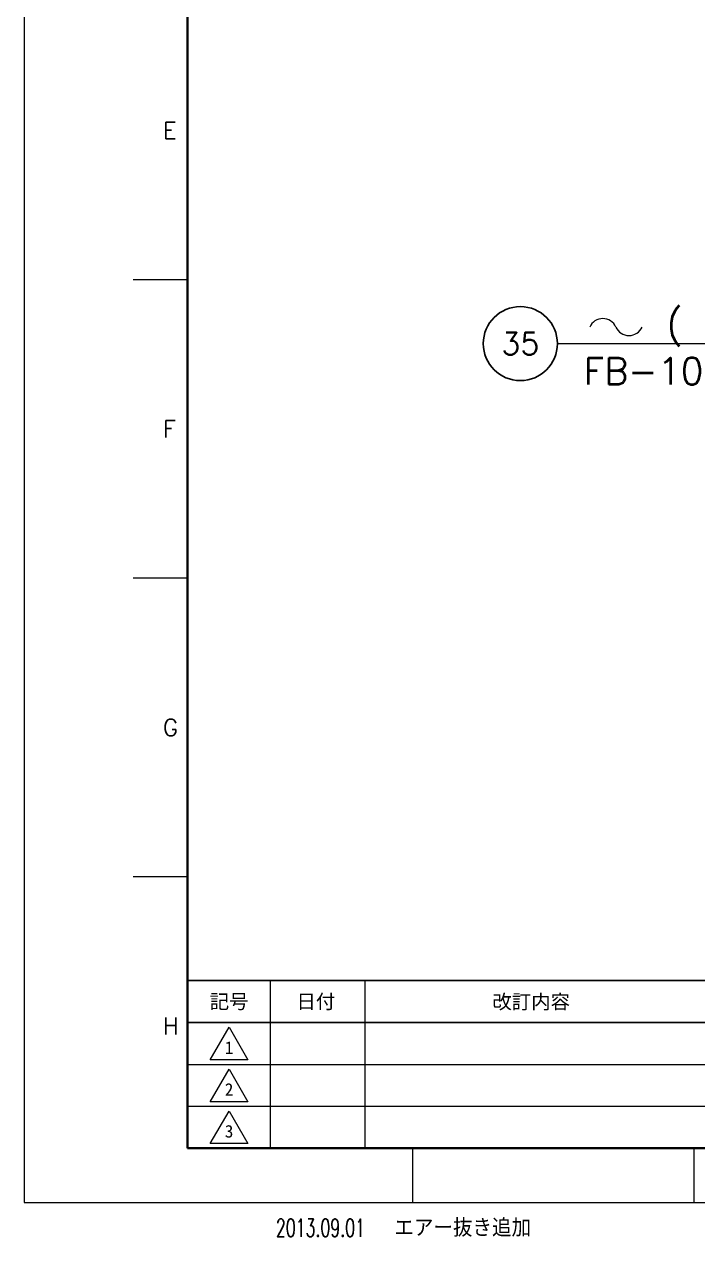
# Model space of a CAD drawing. Header units: millimetres. Extents: x 0 to 1764, y -17 to 1242.
# Drawn here: x 0 to 341, y -17 to 597 of the extents above; entities that cross this region are included whole.
import ezdxf
from ezdxf.entities.mleader import LeaderData, LeaderLine
from ezdxf.enums import TextEntityAlignment as Align
from ezdxf.math import Vec2, Vec3

# ---------------------------------------------------------------- set-up
doc = ezdxf.new("R2010")
doc.units = ezdxf.units.MM
doc.header["$LTSCALE"] = 1.2
for name, color, linetype, lineweight in [('07_TEXT', 3, 'Continuous', 13), ('08_DIM', 3, 'Continuous', 13), ('90_FRAME', 5, 'Continuous', 35)]:
    doc.layers.add(name, color=color, linetype=linetype, lineweight=lineweight)
doc.layers.add('91_BLANK', color=5, linetype='Continuous', lineweight=0, plot=False)
doc.styles.add('KSS_TXT', font='txt.shx', dxfattribs={"bigfont": 'extfont2.shx'})
doc.styles.add('MS_G', font='MS Gothic.ttf')
doc.styles.get("Standard").update_dxf_attribs({"font": 'txt.shx', "bigfont": 'extfont2.shx'})
doc.styles.add('表題用', font='MS PGothic.ttf')

# ---------------------------------------------------------------- blocks, each defined once
blk = doc.blocks.new('AM_BALLOON1')
at = {"transparency": 16777216}
blk.add_circle((0, 0), 5, dxfattribs=at)
blk.add_attdef('B_NUMBER', text='', height=3, dxfattribs=at).set_placement((0, 0), align=Align.MIDDLE_CENTER)
blk = doc.blocks.new('_OPEN')
at = {"color": 0, "linetype": 'ByBlock'}
for p, q in [((-1, 0.167), (0, 0)), ((0, 0), (-1, -0.167)), ((0, 0), (-1, 0))]:
    blk.add_line(p, q, dxfattribs=at)
blk = doc.blocks.new('p1ba05')
for centre, start, end in [((-2.95, 0.29), 24.2276, 155.5758), ((0, 1.62), 204.2276, 335.5758)]:
    blk.add_arc(centre, 1.62, start, end)

msp = doc.modelspace()

# ---------------------------------------------------------------- linework, layer by layer
at = {"layer": '08_DIM'}
msp.add_line((270.028, 435.014), (419.004, 435.014), dxfattribs=at)
at = {"layer": '90_FRAME', "color": 4, "lineweight": 13}
for p, q in [((82.742, 467.394), (55.133, 467.394)), ((82.742, 316.17), (55.133, 316.17)), ((82.742, 164.946), (55.133, 164.946)), ((196.76, 0), (196.76, 27.485)), ((339.328, 0), (339.328, 27.485))]:
    msp.add_line(p, q, dxfattribs=at)
at = {"layer": '90_FRAME', "color": 0, "lineweight": 13}
for p, q in [((124.742, 27.485), (124.742, 112.343)), ((172.742, 27.485), (172.742, 112.343)), ((82.742, 69.914), (388.742, 69.914)), ((82.742, 48.7), (388.742, 48.7))]:
    msp.add_line(p, q, dxfattribs=at)
at = {"layer": '90_FRAME', "color": 0, "lineweight": 25}
msp.add_line((82.742, 91.128), (388.742, 91.128), dxfattribs=at)
at = {"layer": '90_FRAME'}
msp.add_lwpolyline([(82.742, 27.485), (1736.459, 27.485), (1736.459, 1209.75), (82.742, 1209.75)], close=True, dxfattribs=at)
at = {"layer": '90_FRAME', "color": 0, "lineweight": 25}
msp.add_lwpolyline([(82.742, 27.485), (388.742, 27.485), (388.742, 112.343), (82.742, 112.343)], close=True, dxfattribs=at)
at = {"layer": '90_FRAME', "color": 0, "lineweight": 13}
for points in [[(94.195, 72.167), (103.742, 88.702), (113.288, 72.167), (94.195, 72.167)], [(94.195, 50.953), (103.742, 67.488), (113.288, 50.953), (94.195, 50.953)], [(94.195, 29.739), (103.742, 46.274), (113.288, 29.739), (94.195, 29.739)]]:
    msp.add_lwpolyline(points, dxfattribs=at)
at = {"layer": '91_BLANK'}
msp.add_lwpolyline([(0, 0), (1764.068, 0), (1764.068, 1241.619), (0, 1241.619)], close=True, dxfattribs=at)

# ---------------------------------------------------------------- block references
at = {"layer": '08_DIM', "xscale": 4.5, "yscale": 4.5, "zscale": 4.5}
msp.add_blockref('p1ba05', (306.283, 439.117), dxfattribs=at)

# ---------------------------------------------------------------- texts
at = {"layer": '07_TEXT', "style": 'KSS_TXT'}
msp.add_text('(     )', height=13.5, dxfattribs=at).set_placement((325.289, 438.253))
at = {"layer": '08_DIM', "style": 'KSS_TXT'}
msp.add_text('FB-10x100より', height=13.5, dxfattribs=at).set_placement((283.263, 414.398))
at = {"layer": '90_FRAME', "color": 0, "lineweight": 13, "style": 'KSS_TXT'}
for s, p in [('E', (70.199, 543.006)), ('F', (70.199, 391.782)), ('G', (70.199, 240.558)), ('H', (70.199, 89.334))]:
    msp.add_text(s, height=8.52, dxfattribs=at).set_placement(p, align=Align.MIDDLE_LEFT)
at = {"layer": '90_FRAME', "color": 0, "style": '表題用'}
for s, p in [('記号', (103.742, 101.735)), ('日付', (147.711, 101.735))]:
    msp.add_text(s, height=7.2, dxfattribs=at).set_placement(p, align=Align.MIDDLE_CENTER)
msp.add_text('改訂内容', height=7.2, dxfattribs=at).set_placement((256.742, 101.735), align=Align.MIDDLE)
at = {"layer": '90_FRAME', "color": 0, "lineweight": 13, "style": 'MS_G'}
for s, p in [('1', (103.742, 78.4)), ('2', (103.742, 57.185)), ('3', (103.742, 35.971))]:
    msp.add_text(s, height=6.364, dxfattribs=at).set_placement(p, align=Align.MIDDLE)
at = {"layer": '90_FRAME', "color": 3, "lineweight": 13, "width": 0.65}
msp.add_text('2013.09.01', height=9, dxfattribs=at).set_placement((127.43, -17.392))
at = {"layer": '90_FRAME', "color": 3, "lineweight": 13}
msp.add_text('エアー抜き追加', height=9, dxfattribs=at).set_placement((187.405, -17.392))

# ---------------------------------------------------------------- leaders
at = {"layer": '08_DIM'}
ml = msp.add_multileader_block('Standard', dxfattribs=at)
ml.set_content('AM_BALLOON1', color=256, scale=3.75)
ml.set_attribute('B_NUMBER', '35', width=0)
ml.set_leader_properties(color=256, linetype='ByLayer', lineweight=-1)
ml.set_arrow_properties(name='OPEN')
ml.build(insert=Vec2(0, 0))
ml.multileader.update_dxf_attribs({"leader_type": 0, "has_dogleg": 0, "text_right_attachment_type": 6, "dogleg_length": 0, "arrow_head_size": 7.5, "scale": 2.5, "block_connection_type": 1})
ctx = ml.context
ctx.base_point, ctx.scale, ctx.char_height, ctx.arrow_head_size, ctx.landing_gap_size, ctx.plane_origin = Vec3(251.256, 435.029), 2.5, 15, 7.5, 7.5, Vec3(251.256, 435.029)
ctx.right_attachment, ctx.attachment_type = 6, 1
ctx.block.insert = Vec3(251.256, 435.029)

doc.saveas('drawing.dxf')
